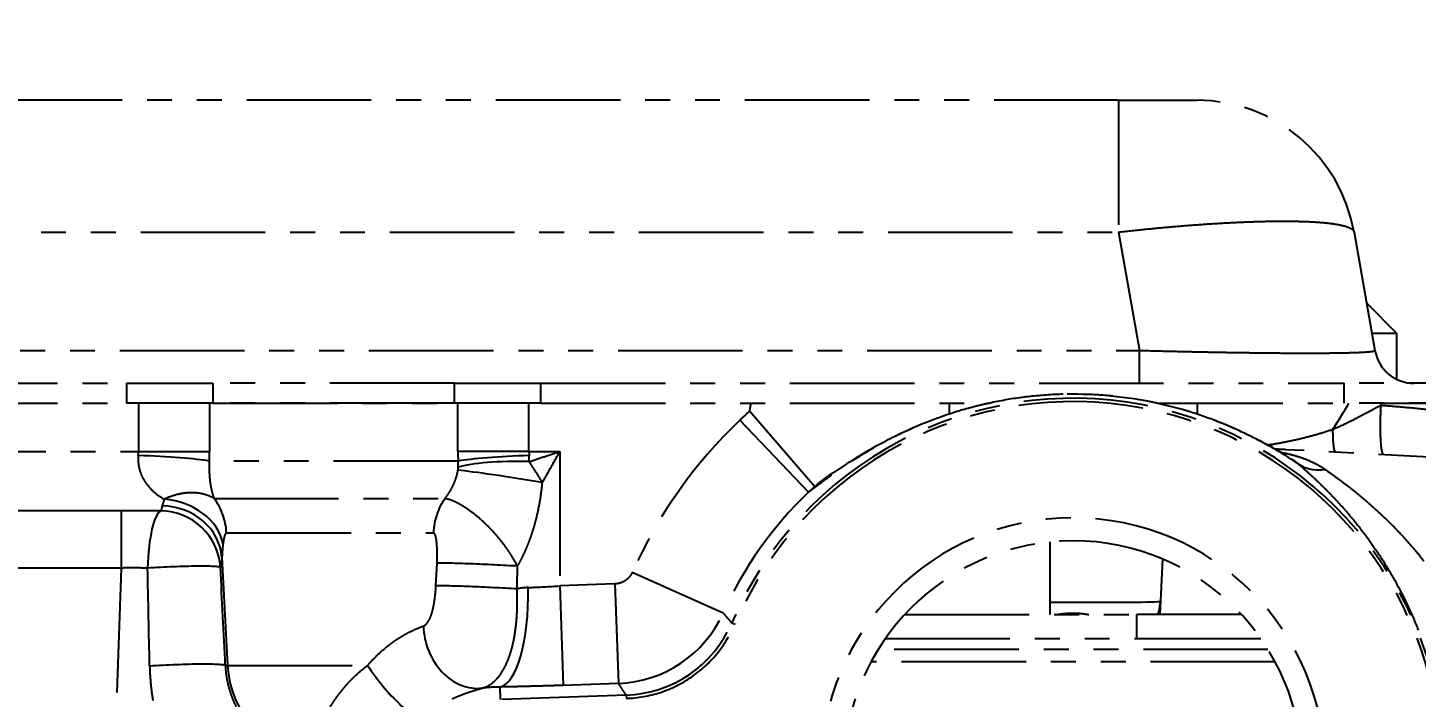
# Model space of a CAD drawing. Header units: inches. Extents: x 0 to 77285, y -118 to 40065.
# Drawn here: x 70164.6 to 70234.3, y 25529.1 to 25562.7 of the extents above; entities that cross this region are included whole.
import ezdxf

# ---------------------------------------------------------------- set-up
doc = ezdxf.new("R2010")
doc.units = ezdxf.units.IN
doc.header["$LTSCALE"] = 5
doc.header["$MEASUREMENT"] = 0
doc.linetypes.add('PHANTOM', pattern=[2.5, 1.25, -0.25, 0.25, -0.25, 0.25, -0.25])
doc.layers.add('66', color=6, linetype='PHANTOM')
doc.styles.add('SCI', font='')
doc.styles.get('SCI').set_extended_font_data('Gulim')
doc.dimstyles.new('SCH', dxfattribs={"dimtxt": 2.5, "dimasz": 2, "dimexe": 1.25, "dimexo": 0.625, "dimtad": 1, "dimdec": 8, "dimtxsty": 'SCI', "dimcen": 2.5, "dimclrd": 4, "dimclre": 4, "dimclrt": 7, "dimadec": 8, "dimazin": 2, "dimtfac": 1, "dimtdec": 8, "dimtmove": 0, "dimatfit": 3, "dimfxl": 1, "dimarcsym": 0})

# ---------------------------------------------------------------- blocks, each defined once
blk = doc.blocks.new('A$C4c8e5734')
for p, q in [((-32.617, 18.923), (-109.921, 18.923)), ((-32.617, 18.923), (-28.678, 18.923)), ((-32.617, 18.923), (-32.617, 12.312)), ((-181.683, 12.312), (-32.617, 12.312)), ((-32.617, 12.312), (-31.57, 6.376)), ((-20.799, 12.312), (-19.752, 6.376)), ((-20.15, 8.723), (-20.166, 8.723)), ((-20.15, 8.723), (-18.65, 7.223)), ((-18.65, 7.223), (-19.902, 7.223)), ((-18.65, 4.921), (-18.65, 7.223)), ((-182.73, 6.376), (-31.57, 6.376)), ((-31.57, 4.723), (-31.57, 6.376)), ((-129.608, 4.723), (-82.392, 4.723)), ((-82.392, 4.723), (-78.062, 4.723)), ((-82.392, 4.723), (-82.392, 3.723)), ((-65.938, 4.723), (-78.062, 4.723)), ((-78.062, 4.723), (-78.062, 3.723)), ((-65.938, 4.723), (-61.608, 4.723)), ((-65.938, 3.723), (-65.938, 4.723)), ((-61.608, 4.723), (-21.3, 4.723)), ((-61.608, 3.723), (-61.608, 4.723)), ((-9.3, 4.723), (-21.3, 4.723)), ((-21.3, 3.723), (-21.3, 4.723)), ((-129.608, 3.723), (-82.392, 3.723)), ((-129.608, 3.723), (-82.392, 3.723)), ((-78.062, 3.723), (-82.392, 3.723)), ((-81.798, 3.723), (-81.798, 1.308)), ((-78.235, 3.723), (-78.235, 1.308)), ((-65.938, 3.723), (-78.062, 3.723)), ((-78.062, 3.723), (-65.938, 3.723)), ((-61.608, 3.723), (-65.938, 3.723)), ((-65.765, 1.308), (-65.765, 3.723)), ((-62.202, 1.308), (-62.202, 3.723)), ((-61.608, 3.723), (-51.052, 3.723)), ((-61.608, 3.723), (-39.182, 3.723)), ((-41.126, 3.723), (-41.126, 3.189)), ((-30.618, 3.723), (-21.3, 3.723)), ((-28.674, 3.723), (-28.674, 3.189)), ((-9.3, 3.723), (-21.3, 3.723)), ((-19.449, 3.723), (-9.3, 3.723)), ((-51.623, 2.871), (-48.179, -0.743)), ((-51.125, 3.323), (-47.859, -0.457)), ((-24.738, 1.419), (-24.738, 1.419)), ((-24.736, 1.684), (-24.736, 1.684)), ((-0.843, 0.167), (-24.239, 1.394)), ((-130.202, 1.308), (-81.798, 1.308)), ((-81.798, 1.308), (-78.235, 1.308)), ((-65.759, 0.823), (-78.241, 0.823)), ((-62.202, 1.308), (-65.765, 1.308)), ((-62.202, 1.308), (-60.655, 1.308)), ((-60.655, 1.308), (-60.655, -5.438)), ((-46.868, 0.281), (-46.869, 0.281)), ((-78.005, -1.057), (-66.418, -1.057)), ((-82.669, -1.67), (-128.131, -1.67)), ((-82.669, -1.67), (-82.669, -4.543)), ((-77.381, -2.779), (-66.998, -2.779)), ((-36.05, -6.877), (-36.05, -3.234)), ((-77.608, -4.011), (-77.324, -9.438)), ((-30.535, -6.877), (-30.389, -4.098)), ((-82.669, -4.543), (-128.131, -4.543)), ((-82.669, -4.543), (-83.439, -26.586)), ((-66.869, -5.433), (-66.814, -4.291)), ((-57.016, -4.752), (-52.46, -6.796)), ((-57.892, -5.341), (-60.655, -5.438)), ((-60.655, -5.438), (-60.481, -10.428)), ((-57.892, -5.341), (-57.718, -10.331)), ((-43.35, -6.877), (-31.7, -6.877)), ((-26.45, -6.877), (-31.7, -6.877)), ((-31.7, -8.077), (-31.7, -6.877)), ((-52.027, -7.299), (-51.874, -7.365)), ((-44.318, -8.077), (-31.7, -8.077)), ((-31.7, -8.077), (-25.482, -8.077)), ((-25.121, -8.624), (-44.679, -8.624)), ((-77.324, -9.438), (-77.44, -9.438)), ((-77.324, -9.438), (-70.302, -9.438)), ((-24.76, -9.251), (-45.04, -9.251)), ((-81.219, -9.877), (-81.218, -9.877)), ((-57.718, -10.331), (-60.481, -10.428)), ((-63.628, -11.137), (-63.65, -10.511)), ((-57.321, -10.916), (-63.628, -11.137)), ((-57.321, -10.916), (-57.315, -11.084))]:
    blk.add_line(p, q)
for centre, radius, start, end in [((-28.678, 10.923), 8, 10, 90), ((-17.783, 6.723), 2, 190, 270), ((-34.9, -14.677), 18.649, 1.57832, 156.69488), ((-34.9, -14.677), 18.482, 1.57832, 156.69488), ((-34.9, -14.677), 24.241, 133.62155, 155.83139), ((-42.126, -7.095), 13.767, 130.82009, 133.61937), ((-34.9, -14.677), 19.247, 133.62154, 155.83139), ((-34.9, -14.677), 12.655, 360, 180), ((-34.9, -14.677), 11.5, 360, 180)]:
    blk.add_arc(centre, radius, start, end)
for centre, major_axis, ratio, start_param, end_param in [((-21.3, 5.106), (-2.289, -4.445), 0.172174, 1.00677, 1.344101), ((-19.475, 3.689), (-0.023, 0.449), 0.061578, 4.567404, 4.786073), ((-21.589, 3.752), (-0.139, -2.496), 0.101743, 5.291715, 6.212061), ((-24.607, 3.916), (-0.124, -2.497), 0.266932, 5.868152, 6.02546), ((-24.607, 3.916), (-0.124, -2.497), 0.266932, 6.271713, 6.273285), ((-83.281, 1.309), (0, -1.939), 0.764598, 1.4633, 1.570728), ((-81.807, 0.823), (3.998, -0.141), 0.069267, 0.471368, 1.573242), ((-82.674, 1.308), (0, -9.795), 0.453205, 1.521256, 1.570807), ((-61.326, 1.308), (0, 9.795), 0.453205, 1.570785, 1.620336), ((-62.193, 0.823), (-3.998, -0.141), 0.069267, 4.709944, 5.811817), ((-66.551, 0.999), (-0.203, 2.241), 0.345183, 4.464463, 4.602879), ((-62.191, 0.108), (-3.998, 0.112), 0.171494, 4.717175, 5.815367), ((-60.719, 1.309), (0, 1.939), 0.764598, 1.570864, 1.678293), ((-63.145, 0.988), (0.075, -1.416), 0.67479, 1.397246, 1.614262), ((-62.225, -0.25), (-3.95, 0.629), 0.027864, 4.539245, 5.827304), ((-22.118, 2.695), (-1.625, -1.9), 0.812804, 0.08996, 0.75243), ((-42.522, -7.18), (-3.056, -8.301), 0.960064, 4.183344, 4.232252), ((-80.498, -3.493), (2.943, -0.582), 0.794618, 0.308982, 1.726578), ((-80.219, -2.936), (0, -3), 0.947375, 1.623103, 2.247918), ((-64.359, -2.936), (0, -3), 0.880685, 4.035212, 4.660029), ((-80.676, -4.671), (0.057, 2.999), 0.222286, 0.085713, 1.533269), ((-81.016, 1.318), (-0.319, 3.009), 0.103458, 3.214081, 3.550716), ((-80.676, -4.671), (2.603, -1.492), 0.995372, 0.575046, 2.08929), ((-80.6, -4.168), (2.994, -0.194), 0.912463, 0.128086, 1.629709), ((-16.539, -4.677), (0, -3), 0.51965, 4.273782, 4.273888), ((-80.676, -4.671), (2.996, 0.149), 0.053989, 0.052365, 1.791613), ((-178.207, 76.694), (42.157, -1749.614), 0.054276, 1.520223, 1.523039), ((-142.09, 55.524), (61.403, -1170.005), 0.052288, 1.512501, 1.516716), ((-64.041, -4.448), (-2.997, 0.142), 0.022178, 4.275976, 5.896159), ((-64.095, -5.59), (-2.997, 0.142), 0.022538, 4.268498, 5.896528), ((-63.824, -5.521), (0.087, -4.999), 0.316887, 0.055208, 1.565283), ((-60.655, -4.913), (-5.002, -0.353), 0.104403, 1.240957, 1.563338), ((-42.509, -6.077), (12.01, -0.131), 0.01087, 5.280365, 6.236227), ((-33.006, -6.077), (0, -2.5), 0.998918, 1.245067, 1.516063), ((-32.997, -6.095), (2.497, -0.131), 0.996739, 6.016453, 6.283185), ((-34.78, -11.665), (4.276, 5.45), 0.030583, 6.239619, 6.320406), ((-57.928, -4.341), (-4.979, -3.348), 0.998681, 1.014587, 2.127005), ((-54.258, 46.563), (19.139, -62.749), 0.341419, 5.616665, 5.631769), ((-65.021, -7.607), (0.695, -2.918), 0.816349, 4.467565, 6.19243), ((-57.547, -4.904), (3.399, -4.973), 0.996159, 5.719441, 6.846825), ((-80.432, -9.595), (2.996, 0.148), 0.058193, 0.052377, 1.839098), ((-72.338, -9.177), (0, -5), 0.99863, 4.764749, 6.096183), ((-69.347, -9.595), (1.808, -2.394), 0.228672, 4.476742, 6.229399)]:
    blk.add_ellipse(centre, major_axis=major_axis, ratio=ratio, start_param=start_param, end_param=end_param)
for points in [[(-31.386, 12.444), (-30.98, 12.485), (-30.578, 12.523), (-30.181, 12.558)], [(-26.781, 12.795), (-26.428, 12.812), (-26.086, 12.825), (-25.756, 12.835)], [(-23.158, 12.837), (-22.915, 12.827), (-22.688, 12.814), (-22.48, 12.797)], [(-22.48, 12.797), (-22.272, 12.781), (-22.082, 12.761), (-21.91, 12.738)], [(-21.91, 12.738), (-21.738, 12.715), (-21.584, 12.689), (-21.45, 12.659)], [(-21.45, 12.659), (-21.316, 12.63), (-21.201, 12.597), (-21.107, 12.562)], [(-21.107, 12.562), (-21.014, 12.526), (-20.941, 12.487), (-20.889, 12.445)], [(-32.617, 12.312), (-32.204, 12.359), (-31.793, 12.403), (-31.386, 12.444)], [(-20.889, 12.445), (-20.837, 12.404), (-20.807, 12.36), (-20.799, 12.312)], [(-31.57, 6.376), (-31.146, 6.364), (-30.724, 6.353), (-30.309, 6.343)], [(-30.309, 6.343), (-30.245, 6.341), (-30.181, 6.34), (-30.117, 6.338)], [(-30.117, 6.338), (-29.767, 6.33), (-29.422, 6.322), (-29.079, 6.314)], [(-29.079, 6.314), (-28.954, 6.312), (-28.83, 6.309), (-28.706, 6.307)], [(-28.706, 6.307), (-28.428, 6.301), (-28.151, 6.295), (-27.878, 6.29)], [(-27.878, 6.29), (-27.696, 6.287), (-27.516, 6.283), (-27.337, 6.28)], [(-27.337, 6.28), (-27.129, 6.277), (-26.924, 6.273), (-26.721, 6.27)], [(-26.721, 6.27), (-26.489, 6.267), (-26.261, 6.264), (-26.037, 6.261)], [(-20.777, 6.269), (-20.686, 6.272), (-20.601, 6.276), (-20.522, 6.279)], [(-20.522, 6.279), (-20.454, 6.282), (-20.391, 6.286), (-20.331, 6.289)], [(-20.331, 6.289), (-20.242, 6.294), (-20.163, 6.3), (-20.094, 6.305)], [(-20.094, 6.305), (-20.063, 6.308), (-20.034, 6.311), (-20.007, 6.314)], [(-20.007, 6.314), (-19.934, 6.321), (-19.876, 6.329), (-19.834, 6.338)], [(-19.834, 6.338), (-19.827, 6.34), (-19.82, 6.341), (-19.813, 6.343)], [(-19.813, 6.343), (-19.771, 6.353), (-19.75, 6.364), (-19.752, 6.376)], [(-26.037, 6.261), (-25.898, 6.259), (-25.759, 6.257), (-25.623, 6.255)], [(-25.623, 6.255), (-25.35, 6.252), (-25.084, 6.249), (-24.826, 6.247)], [(-24.826, 6.247), (-24.748, 6.246), (-24.671, 6.246), (-24.595, 6.245)], [(-24.595, 6.245), (-24.29, 6.243), (-23.997, 6.241), (-23.715, 6.24)], [(-23.715, 6.24), (-23.692, 6.24), (-23.669, 6.24), (-23.645, 6.24)], [(-23.645, 6.24), (-23.343, 6.239), (-23.054, 6.239), (-22.781, 6.24)], [(-22.781, 6.24), (-22.76, 6.24), (-22.739, 6.24), (-22.718, 6.24)], [(-22.718, 6.24), (-22.468, 6.241), (-22.232, 6.242), (-22.009, 6.245)], [(-22.009, 6.245), (-21.954, 6.245), (-21.899, 6.246), (-21.845, 6.247)], [(-21.845, 6.247), (-21.666, 6.249), (-21.496, 6.251), (-21.338, 6.255)], [(-21.338, 6.255), (-21.259, 6.256), (-21.182, 6.258), (-21.108, 6.26)], [(-21.108, 6.26), (-20.991, 6.263), (-20.88, 6.266), (-20.777, 6.269)], [(-51.104, 3.456), (-51.097, 3.5), (-51.089, 3.544), (-51.08, 3.589)], [(-51.08, 3.589), (-51.071, 3.634), (-51.062, 3.678), (-51.052, 3.723)], [(-19.444, 3.625), (-19.709, 3.486), (-19.964, 3.349), (-20.215, 3.215)], [(-19.444, 3.625), (-19.444, 3.622), (-19.444, 3.617), (-19.444, 3.611), (-19.444, 3.608)], [(-51.125, 3.323), (-51.119, 3.367), (-51.112, 3.411), (-51.104, 3.456)], [(-20.337, 3.15), (-20.608, 3.008), (-20.875, 2.869), (-21.119, 2.749)], [(-20.215, 3.215), (-20.256, 3.194), (-20.296, 3.172), (-20.337, 3.15)], [(-21.173, 2.722), (-21.432, 2.595), (-21.664, 2.489), (-21.877, 2.397)], [(-21.119, 2.749), (-21.137, 2.74), (-21.155, 2.731), (-21.173, 2.722)], [(-24.99, 1.644), (-25.03, 1.638), (-25.068, 1.632), (-25.105, 1.626)], [(-24.738, 1.419), (-24.739, 1.419), (-24.739, 1.419), (-24.739, 1.419)], [(-24.239, 1.394), (-24.401, 1.402), (-24.568, 1.411), (-24.738, 1.419)], [(-19.443, 1.659), (-19.452, 1.752), (-19.459, 1.856), (-19.464, 1.968)], [(-19.413, 1.414), (-19.424, 1.484), (-19.435, 1.567), (-19.443, 1.659)], [(-81.807, 1.101), (-81.815, 0.992), (-81.816, 0.883), (-81.808, 0.774)], [(-81.808, 0.774), (-81.8, 0.664), (-81.783, 0.556), (-81.756, 0.446)], [(-78.241, 0.823), (-78.245, 0.734), (-78.248, 0.644), (-78.249, 0.554)], [(-62.191, 0.794), (-61.949, 0.875), (-61.451, 1.041), (-60.925, 1.218), (-60.655, 1.308)], [(-61.527, -0.25), (-61.391, -0.007), (-61.11, 0.496), (-60.81, 1.032), (-60.655, 1.308)], [(-24.472, 1.263), (-24.321, 1.234), (-24.178, 1.204), (-24.044, 1.171)], [(-24.044, 1.171), (-23.832, 1.12), (-23.639, 1.064), (-23.461, 1.004)], [(-23.93, 0.932), (-23.892, 0.908), (-23.856, 0.883), (-23.821, 0.859)], [(-23.821, 0.859), (-23.738, 0.801), (-23.664, 0.742), (-23.598, 0.684)], [(-19.324, 1.136), (-19.325, 1.137), (-19.326, 1.138), (-19.327, 1.14)], [(-81.756, 0.446), (-81.73, 0.337), (-81.694, 0.228), (-81.647, 0.118)], [(-81.647, 0.118), (-81.6, 0.008), (-81.542, -0.103), (-81.47, -0.214)], [(-78.249, 0.554), (-78.249, 0.532), (-78.249, 0.51), (-78.249, 0.488)], [(-78.249, 0.488), (-78.249, 0.42), (-78.248, 0.352), (-78.245, 0.285)], [(-78.245, 0.285), (-78.244, 0.241), (-78.242, 0.196), (-78.239, 0.152)], [(-78.239, 0.152), (-78.237, 0.106), (-78.233, 0.061), (-78.23, 0.015)], [(-78.23, 0.015), (-78.224, -0.052), (-78.217, -0.119), (-78.209, -0.186)], [(-65.934, -0.234), (-65.899, -0.147), (-65.866, -0.054), (-65.837, 0.046)], [(-65.837, 0.046), (-65.808, 0.145), (-65.783, 0.251), (-65.764, 0.363)], [(-65.752, 0.468), (-65.751, 0.484), (-65.751, 0.501), (-65.751, 0.517)], [(-61.527, -0.25), (-61.597, -0.132), (-61.669, -0.013), (-61.741, 0.104)], [(-46.924, 0.245), (-47.099, 0.131), (-47.263, 0.014), (-47.419, -0.103)], [(-46.869, 0.281), (-46.887, 0.269), (-46.906, 0.257), (-46.924, 0.245)], [(-23.598, 0.684), (-23.465, 0.568), (-23.326, 0.445), (-23.184, 0.317)], [(-23.184, 0.317), (-23.042, 0.189), (-22.897, 0.056), (-22.747, -0.086)], [(-22.572, 0.61), (-22.452, 0.541), (-22.345, 0.472), (-22.249, 0.405)], [(-22.249, 0.405), (-22.098, 0.299), (-21.939, 0.186), (-21.777, 0.068)], [(-21.777, 0.068), (-21.616, -0.05), (-21.451, -0.172), (-21.28, -0.302)], [(-81.47, -0.214), (-81.397, -0.325), (-81.311, -0.436), (-81.21, -0.544)], [(-81.21, -0.544), (-81.108, -0.652), (-80.992, -0.755), (-80.872, -0.847)], [(-78.209, -0.186), (-78.206, -0.209), (-78.203, -0.233), (-78.2, -0.257)], [(-78.2, -0.257), (-78.187, -0.348), (-78.172, -0.44), (-78.154, -0.531)], [(-78.154, -0.531), (-78.135, -0.623), (-78.113, -0.714), (-78.089, -0.803)], [(-66.045, -0.479), (-66.006, -0.403), (-65.969, -0.321), (-65.934, -0.234)], [(-61.622, -1.025), (-61.584, -0.783), (-61.552, -0.525), (-61.527, -0.25)], [(-47.419, -0.103), (-47.575, -0.221), (-47.721, -0.339), (-47.859, -0.457)], [(-22.747, -0.086), (-22.597, -0.228), (-22.442, -0.378), (-22.284, -0.535)], [(-22.284, -0.535), (-22.126, -0.693), (-21.965, -0.858), (-21.806, -1.027)], [(-21.28, -0.302), (-21.11, -0.432), (-20.933, -0.57), (-20.753, -0.715)], [(-80.872, -0.847), (-80.752, -0.939), (-80.628, -1.019), (-80.498, -1.092)], [(-80.58, -1.333), (-80.589, -1.368), (-80.596, -1.4), (-80.6, -1.43)], [(-80.546, -1.221), (-80.56, -1.261), (-80.571, -1.298), (-80.58, -1.333)], [(-80.498, -1.092), (-80.516, -1.138), (-80.532, -1.18), (-80.546, -1.221)], [(-79.991, -0.897), (-80.16, -0.947), (-80.329, -1.012), (-80.498, -1.092)], [(-78.987, -0.769), (-79.003, -0.769), (-79.019, -0.768), (-79.035, -0.767)], [(-78.631, -0.814), (-78.742, -0.791), (-78.861, -0.776), (-78.987, -0.769)], [(-78.287, -0.916), (-78.391, -0.874), (-78.506, -0.84), (-78.631, -0.814)], [(-78.005, -1.057), (-78.089, -1.005), (-78.182, -0.957), (-78.287, -0.916)], [(-78.089, -0.803), (-78.083, -0.823), (-78.077, -0.843), (-78.071, -0.863)], [(-78.071, -0.863), (-78.05, -0.93), (-78.028, -0.994), (-78.005, -1.057)], [(-66.418, -1.057), (-66.373, -1), (-66.329, -0.942), (-66.287, -0.881)], [(-66.206, -1.108), (-66.285, -1.083), (-66.355, -1.066), (-66.418, -1.057)], [(-65.327, -1.56), (-65.443, -1.482), (-65.55, -1.416), (-65.653, -1.358)], [(-61.747, -1.704), (-61.706, -1.511), (-61.666, -1.305), (-61.631, -1.085)], [(-61.631, -1.085), (-61.628, -1.065), (-61.625, -1.045), (-61.622, -1.025)], [(-80.676, -1.681), (-80.834, -1.68), (-81.152, -1.677), (-81.616, -1.673), (-82.109, -1.67), (-82.477, -1.67), (-82.669, -1.67)], [(-64.959, -1.827), (-65.087, -1.727), (-65.211, -1.638), (-65.327, -1.56)], [(-64.57, -2.152), (-64.701, -2.035), (-64.832, -1.926), (-64.959, -1.827)], [(-61.892, -2.293), (-61.85, -2.141), (-61.809, -1.98), (-61.771, -1.809)], [(-61.771, -1.809), (-61.763, -1.774), (-61.755, -1.739), (-61.747, -1.704)], [(-19.668, -1.643), (-19.49, -1.805), (-19.316, -1.97), (-19.137, -2.144)], [(-77.381, -2.779), (-77.391, -2.779), (-77.4, -2.783), (-77.41, -2.792)], [(-66.963, -2.792), (-66.974, -2.783), (-66.986, -2.779), (-66.998, -2.779)], [(-64.559, -2.163), (-64.562, -2.159), (-64.566, -2.156), (-64.57, -2.152)], [(-64.175, -2.531), (-64.302, -2.4), (-64.431, -2.277), (-64.559, -2.163)], [(-63.789, -2.954), (-63.915, -2.806), (-64.044, -2.665), (-64.175, -2.531)], [(-62.045, -2.802), (-62.006, -2.683), (-61.968, -2.559), (-61.93, -2.428)], [(-61.93, -2.428), (-61.917, -2.383), (-61.904, -2.338), (-61.892, -2.293)], [(-20.865, -2.091), (-20.709, -2.28), (-20.549, -2.481), (-20.379, -2.703)], [(-20.379, -2.703), (-20.209, -2.924), (-20.029, -3.168), (-19.841, -3.438)], [(-19.137, -2.144), (-18.959, -2.317), (-18.777, -2.501), (-18.584, -2.705)], [(-18.584, -2.705), (-18.39, -2.908), (-18.186, -3.132), (-17.971, -3.379)], [(-77.554, -3.336), (-77.564, -3.427), (-77.582, -3.598), (-77.6, -3.823), (-77.606, -3.952), (-77.608, -4.011)], [(-77.531, -3.167), (-77.539, -3.219), (-77.547, -3.275), (-77.554, -3.336)], [(-66.929, -2.833), (-66.94, -2.814), (-66.951, -2.801), (-66.963, -2.792)], [(-66.898, -2.902), (-66.908, -2.875), (-66.918, -2.851), (-66.929, -2.833)], [(-66.829, -3.291), (-66.834, -3.234), (-66.841, -3.181), (-66.848, -3.132)], [(-66.816, -3.47), (-66.819, -3.407), (-66.824, -3.347), (-66.829, -3.291)], [(-66.807, -3.663), (-66.809, -3.597), (-66.812, -3.532), (-66.816, -3.47)], [(-63.421, -3.416), (-63.539, -3.257), (-63.662, -3.102), (-63.789, -2.954)], [(-63.199, -3.731), (-63.271, -3.624), (-63.345, -3.519), (-63.421, -3.416)], [(-62.382, -3.68), (-62.347, -3.6), (-62.312, -3.519), (-62.279, -3.436)], [(-62.279, -3.436), (-62.255, -3.377), (-62.231, -3.317), (-62.208, -3.257)], [(-62.208, -3.257), (-62.171, -3.16), (-62.134, -3.061), (-62.099, -2.959)], [(-62.099, -2.959), (-62.081, -2.908), (-62.063, -2.855), (-62.045, -2.802)], [(-19.841, -3.438), (-19.653, -3.708), (-19.456, -4.004), (-19.255, -4.326)], [(-17.971, -3.379), (-17.757, -3.626), (-17.532, -3.898), (-17.303, -4.193)], [(-77.608, -4.011), (-77.613, -4.085), (-77.623, -4.211), (-77.639, -4.344), (-77.658, -4.448), (-77.674, -4.497), (-77.684, -4.514)], [(-66.814, -4.291), (-66.811, -4.218), (-66.808, -4.145), (-66.807, -4.075)], [(-63.082, -3.911), (-63.121, -3.85), (-63.16, -3.79), (-63.199, -3.731)], [(-62.771, -4.448), (-62.868, -4.263), (-62.973, -4.083), (-63.082, -3.911)], [(-62.687, -4.299), (-62.648, -4.227), (-62.609, -4.154), (-62.571, -4.078)], [(-62.571, -4.078), (-62.539, -4.014), (-62.507, -3.949), (-62.475, -3.882)], [(-62.475, -3.882), (-62.444, -3.816), (-62.413, -3.748), (-62.382, -3.68)], [(-82.302, -4.539), (-82.418, -4.539), (-82.541, -4.541), (-82.669, -4.543)], [(-81.34, -4.545), (-81.445, -4.544), (-81.551, -4.542), (-81.656, -4.541)], [(-62.771, -4.448), (-62.743, -4.399), (-62.715, -4.349), (-62.687, -4.299)], [(-57.016, -4.752), (-57.035, -4.795), (-57.079, -4.877), (-57.16, -4.988), (-57.257, -5.088), (-57.366, -5.173), (-57.485, -5.243), (-57.614, -5.295), (-57.751, -5.33), (-57.845, -5.34), (-57.892, -5.341)], [(-66.89, -5.747), (-66.881, -5.645), (-66.874, -5.54), (-66.869, -5.433)], [(-62.805, -5.59), (-62.801, -5.463), (-62.797, -5.336), (-62.794, -5.209)], [(-62.52, -5.543), (-62.614, -5.554), (-62.709, -5.57), (-62.805, -5.59)], [(-62.24, -5.521), (-62.332, -5.525), (-62.426, -5.532), (-62.52, -5.543)], [(-67.139, -6.992), (-67.114, -6.931), (-67.092, -6.865), (-67.07, -6.793)], [(-67.07, -6.793), (-67.049, -6.722), (-67.029, -6.646), (-67.011, -6.567)], [(-67.011, -6.567), (-66.993, -6.488), (-66.977, -6.405), (-66.962, -6.319)], [(-18.083, -6.485), (-17.904, -6.869), (-17.736, -7.26), (-17.581, -7.654)], [(-67.501, -7.45), (-67.465, -7.437), (-67.431, -7.417), (-67.398, -7.391)], [(-67.398, -7.391), (-67.366, -7.365), (-67.334, -7.333), (-67.304, -7.294)], [(-67.304, -7.294), (-67.273, -7.256), (-67.244, -7.211), (-67.217, -7.16)], [(-67.217, -7.16), (-67.189, -7.11), (-67.163, -7.054), (-67.139, -6.992)], [(-69.171, -8.362), (-69.077, -8.291), (-68.984, -8.224), (-68.892, -8.162)], [(-68.892, -8.162), (-68.801, -8.099), (-68.71, -8.041), (-68.619, -7.986)], [(-68.619, -7.986), (-68.528, -7.931), (-68.437, -7.878), (-68.345, -7.829)], [(-68.345, -7.829), (-68.253, -7.779), (-68.161, -7.732), (-68.068, -7.688)], [(-63.017, -8.396), (-62.97, -8.2), (-62.931, -7.997), (-62.899, -7.783)], [(-81.234, -9.467), (-81.23, -9.673), (-81.22, -9.874), (-81.206, -10.068)], [(-77.44, -9.438), (-77.434, -9.567), (-77.423, -9.693), (-77.408, -9.815)], [(-70.933, -9.964), (-70.842, -9.879), (-70.748, -9.795), (-70.643, -9.707)], [(-70.643, -9.707), (-70.539, -9.62), (-70.424, -9.529), (-70.302, -9.438)], [(-81.206, -10.068), (-81.192, -10.263), (-81.174, -10.451), (-81.152, -10.636)], [(-63.898, -10.19), (-63.801, -10.096), (-63.708, -9.986), (-63.621, -9.862)], [(-57.321, -10.916), (-57.364, -10.853), (-57.451, -10.725), (-57.584, -10.531), (-57.673, -10.398), (-57.718, -10.331)], [(-81.152, -10.636), (-81.13, -10.822), (-81.103, -11.004), (-81.073, -11.184)], [(-77.272, -10.513), (-77.242, -10.626), (-77.209, -10.737), (-77.171, -10.847)], [(-66.049, -11.098), (-65.95, -11.053), (-65.852, -11.01), (-65.753, -10.97)], [(-65.753, -10.97), (-65.655, -10.929), (-65.557, -10.891), (-65.458, -10.854)], [(-65.458, -10.854), (-65.359, -10.817), (-65.26, -10.782), (-65.159, -10.749)], [(-65.159, -10.749), (-65.058, -10.715), (-64.957, -10.683), (-64.854, -10.653)], [(-64.854, -10.653), (-64.751, -10.622), (-64.647, -10.592), (-64.545, -10.565)]]:
    blk.add_open_spline(points, degree=3)
for points, knots in [([(-30.181, 12.558), (-29.784, 12.594), (-29.391, 12.626), (-29.005, 12.656), (-28.619, 12.685), (-28.239, 12.711), (-27.867, 12.735), (-27.496, 12.758), (-27.133, 12.778), (-26.781, 12.795)], [0.1333333, 0.1333333, 0.1333333, 0.1333333, 0.2, 0.2, 0.2, 0.2666667, 0.2666667, 0.2666667, 0.3333333, 0.3333333, 0.3333333, 0.3333333]), ([(-25.756, 12.835), (-25.426, 12.846), (-25.109, 12.853), (-24.805, 12.856), (-24.501, 12.86), (-24.21, 12.86), (-23.935, 12.857), (-23.66, 12.853), (-23.401, 12.847), (-23.158, 12.837)], [0.4, 0.4, 0.4, 0.4, 0.4666667, 0.4666667, 0.4666667, 0.5333333, 0.5333333, 0.5333333, 0.6, 0.6, 0.6, 0.6]), ([(-23.598, 0.684), (-23.88, 0.871), (-24.493, 1.262), (-25.591, 1.882), (-26.845, 2.49), (-28.237, 3.046), (-29.743, 3.518), (-31.334, 3.88), (-32.983, 4.112), (-34.662, 4.204), (-36.343, 4.152), (-37.998, 3.96), (-39.599, 3.636), (-41.116, 3.199), (-42.524, 2.674), (-43.797, 2.092), (-44.914, 1.493), (-45.866, 0.912), (-46.658, 0.38), (-47.302, -0.085), (-47.808, -0.465), (-48.067, -0.661), (-48.179, -0.743)], [0, 0, 0, 0, 0.05, 0.1, 0.15, 0.2, 0.25, 0.3, 0.35, 0.4, 0.45, 0.5, 0.55, 0.6, 0.65, 0.7, 0.75, 0.8, 0.85, 0.9, 0.95, 1, 1, 1, 1]), ([(-46.868, 0.281), (-46.854, 0.291), (-46.799, 0.326), (-46.628, 0.44), (-46.503, 0.523), (-46.137, 0.763), (-45.868, 0.936), (-45.134, 1.383), (-44.63, 1.672), (-43.329, 2.337), (-42.481, 2.713), (-40.451, 3.436), (-39.217, 3.757), (-36.526, 4.179), (-35.027, 4.246), (-32.035, 4.044), (-30.505, 3.753), (-27.727, 2.905), (-26.429, 2.337), (-24.822, 1.476), (-24.335, 1.186), (-23.93, 0.932)], [0, 0, 0, 0, 0.086797, 0.086797, 0.187351, 0.187351, 0.339023, 0.339023, 0.558916, 0.558916, 0.863437, 0.863437, 1.249593, 1.249593, 1.689702, 1.689702, 2.151084, 2.151084, 2.602093, 2.602093, 2.825306, 2.825306, 2.825306, 2.825306]), ([(-19.475, 2.732), (-19.474, 2.871), (-19.47, 3.015), (-19.465, 3.162), (-19.46, 3.309), (-19.453, 3.459), (-19.444, 3.608)], [0.7777778, 0.7777778, 0.7777778, 0.7777778, 0.8888889, 0.8888889, 0.8888889, 1, 1, 1, 1]), ([(-16.867, 3.371), (-17.276, 3.421), (-17.7, 3.464), (-18.131, 3.502), (-18.562, 3.541), (-19, 3.575), (-19.444, 3.608)], [0.75, 0.75, 0.75, 0.75, 0.875, 0.875, 0.875, 1, 1, 1, 1]), ([(-21.877, 2.397), (-22.138, 2.311), (-22.398, 2.231), (-22.651, 2.158), (-22.905, 2.085), (-23.153, 2.019), (-23.404, 1.957)], [0, 0, 0, 0, 0.25, 0.25, 0.25, 0.5, 0.5, 0.5, 0.5]), ([(-19.464, 1.968), (-19.47, 2.08), (-19.473, 2.201), (-19.475, 2.329), (-19.477, 2.457), (-19.477, 2.592), (-19.475, 2.732)], [0.5555556, 0.5555556, 0.5555556, 0.5555556, 0.6666667, 0.6666667, 0.6666667, 0.7777778, 0.7777778, 0.7777778, 0.7777778]), ([(-23.404, 1.957), (-23.656, 1.896), (-23.91, 1.84), (-24.174, 1.787), (-24.439, 1.734), (-24.713, 1.685), (-24.99, 1.644)], [0.5, 0.5, 0.5, 0.5, 0.75, 0.75, 0.75, 1, 1, 1, 1]), ([(-19.327, 1.14), (-19.343, 1.159), (-19.359, 1.193), (-19.374, 1.239), (-19.388, 1.284), (-19.401, 1.343), (-19.413, 1.414)], [0.1111111, 0.1111111, 0.1111111, 0.1111111, 0.2222222, 0.2222222, 0.2222222, 0.3333333, 0.3333333, 0.3333333, 0.3333333]), ([(-61.741, 0.104), (-61.814, 0.221), (-61.888, 0.337), (-61.963, 0.452), (-62.038, 0.568), (-62.114, 0.681), (-62.191, 0.794)], [0.3333333, 0.3333333, 0.3333333, 0.3333333, 0.6666667, 0.6666667, 0.6666667, 0.9999986, 0.9999986, 0.9999986, 0.9999986]), ([(-23.461, 1.004), (-23.283, 0.944), (-23.121, 0.88), (-22.974, 0.813), (-22.826, 0.747), (-22.692, 0.679), (-22.572, 0.61)], [0.4, 0.4, 0.4, 0.4, 0.6, 0.6, 0.6, 0.8, 0.8, 0.8, 0.8]), ([(-65.764, 0.363), (-65.761, 0.381), (-65.759, 0.399), (-65.757, 0.416), (-65.755, 0.434), (-65.753, 0.451), (-65.752, 0.468)], [0, 0, 0, 0, 0.3333333, 0.3333333, 0.3333333, 0.6666667, 0.6666667, 0.6666667, 0.6666667]), ([(-66.287, -0.881), (-66.244, -0.82), (-66.203, -0.758), (-66.163, -0.691), (-66.123, -0.625), (-66.083, -0.555), (-66.045, -0.479)], [0.1666667, 0.1666667, 0.1666667, 0.1666667, 0.3333333, 0.3333333, 0.3333333, 0.5, 0.5, 0.5, 0.5]), ([(-79.035, -0.767), (-79.179, -0.762), (-79.333, -0.769), (-79.494, -0.79), (-79.655, -0.811), (-79.823, -0.847), (-79.991, -0.897)], [0.5, 0.5, 0.5, 0.5, 0.6666667, 0.6666667, 0.6666667, 0.8333333, 0.8333333, 0.8333333, 0.8333333]), ([(-65.653, -1.358), (-65.755, -1.3), (-65.852, -1.251), (-65.945, -1.209), (-66.038, -1.167), (-66.126, -1.133), (-66.206, -1.108)], [0.7272727, 0.7272727, 0.7272727, 0.7272727, 0.8181818, 0.8181818, 0.8181818, 0.9090909, 0.9090909, 0.9090909, 0.9090909]), ([(-21.806, -1.027), (-21.646, -1.196), (-21.487, -1.37), (-21.331, -1.546), (-21.175, -1.722), (-21.022, -1.901), (-20.865, -2.091)], [0.2857143, 0.2857143, 0.2857143, 0.2857143, 0.3571429, 0.3571429, 0.3571429, 0.4285714, 0.4285714, 0.4285714, 0.4285714]), ([(-20.753, -0.715), (-20.573, -0.86), (-20.39, -1.011), (-20.208, -1.166), (-20.026, -1.322), (-19.845, -1.481), (-19.668, -1.643)], [0.2142857, 0.2142857, 0.2142857, 0.2142857, 0.2857143, 0.2857143, 0.2857143, 0.3571429, 0.3571429, 0.3571429, 0.3571429]), ([(-77.41, -2.792), (-77.421, -2.801), (-77.431, -2.816), (-77.442, -2.835), (-77.452, -2.855), (-77.463, -2.88), (-77.473, -2.911), (-77.483, -2.943), (-77.494, -2.98), (-77.503, -3.023), (-77.513, -3.066), (-77.523, -3.114), (-77.531, -3.167)], [0.1666667, 0.1666667, 0.1666667, 0.1666667, 0.3333333, 0.3333333, 0.3333333, 0.5, 0.5, 0.5, 0.6666667, 0.6666667, 0.6666667, 0.8333333, 0.8333333, 0.8333333, 0.8333333]), ([(-66.848, -3.132), (-66.855, -3.083), (-66.863, -3.039), (-66.872, -3.001), (-66.88, -2.962), (-66.889, -2.93), (-66.898, -2.902)], [0.5454545, 0.5454545, 0.5454545, 0.5454545, 0.6363636, 0.6363636, 0.6363636, 0.7272727, 0.7272727, 0.7272727, 0.7272727]), ([(-66.807, -4.075), (-66.805, -4.004), (-66.804, -3.935), (-66.804, -3.866), (-66.805, -3.798), (-66.806, -3.73), (-66.807, -3.663)], [0.0909091, 0.0909091, 0.0909091, 0.0909091, 0.1818182, 0.1818182, 0.1818182, 0.2727273, 0.2727273, 0.2727273, 0.2727273]), ([(-81.656, -4.541), (-81.76, -4.54), (-81.863, -4.539), (-81.97, -4.539), (-82.076, -4.538), (-82.186, -4.538), (-82.302, -4.539)], [0.25, 0.25, 0.25, 0.25, 0.5, 0.5, 0.5, 0.75, 0.75, 0.75, 0.75]), ([(-62.794, -5.209), (-62.79, -5.082), (-62.786, -4.955), (-62.782, -4.828), (-62.779, -4.702), (-62.775, -4.575), (-62.771, -4.448)], [0.3333333, 0.3333333, 0.3333333, 0.3333333, 0.6666667, 0.6666667, 0.6666667, 1, 1, 1, 1]), ([(-19.255, -4.326), (-19.054, -4.649), (-18.849, -4.998), (-18.651, -5.361), (-18.454, -5.724), (-18.263, -6.101), (-18.083, -6.485)], [0.6428571, 0.6428571, 0.6428571, 0.6428571, 0.7142857, 0.7142857, 0.7142857, 0.7857143, 0.7857143, 0.7857143, 0.7857143]), ([(-66.962, -6.319), (-66.947, -6.233), (-66.934, -6.142), (-66.922, -6.046), (-66.909, -5.95), (-66.899, -5.85), (-66.89, -5.747)], [0.7, 0.7, 0.7, 0.7, 0.8, 0.8, 0.8, 0.9, 0.9, 0.9, 0.9]), ([(-62.899, -7.783), (-62.866, -7.569), (-62.841, -7.345), (-62.822, -7.108), (-62.803, -6.871), (-62.792, -6.622), (-62.789, -6.368), (-62.786, -6.113), (-62.791, -5.853), (-62.805, -5.59)], [0.7, 0.7, 0.7, 0.7, 0.8, 0.8, 0.8, 0.9, 0.9, 0.9, 1, 1, 1, 1]), ([(-35.755, -6.877), (-35.559, -6.847), (-35.367, -6.824), (-35.052, -6.805), (-34.926, -6.802), (-34.665, -6.807), (-34.532, -6.816), (-34.301, -6.843), (-34.202, -6.858), (-34.106, -6.877)], [0.4607842, 0.4607842, 0.4607842, 0.4607842, 0.532042, 0.532042, 0.5812545, 0.5812545, 0.6364611, 0.6364611, 0.6801453, 0.6801453, 0.6801453, 0.6801453]), ([(-68.068, -7.688), (-67.975, -7.644), (-67.881, -7.602), (-67.786, -7.562), (-67.691, -7.522), (-67.595, -7.484), (-67.501, -7.45)], [0.8, 0.8, 0.8, 0.8, 0.9, 0.9, 0.9, 1, 1, 1, 1]), ([(-57.315, -11.084), (-56.736, -11.063), (-56.162, -10.962), (-55.059, -10.6), (-54.535, -10.342), (-53.575, -9.686), (-53.144, -9.292), (-52.406, -8.395), (-52.103, -7.897), (-51.874, -7.365)], [0.0000009, 0.0000009, 0.0000009, 0.0000009, 0.1738518, 0.1738518, 0.347737, 0.347737, 0.521601, 0.521601, 0.6954094, 0.6954094, 0.6954094, 0.6954094]), ([(-70.302, -9.438), (-70.213, -9.334), (-70.122, -9.233), (-70.029, -9.135), (-69.936, -9.038), (-69.842, -8.943), (-69.746, -8.852)], [0, 0, 0, 0, 0.1, 0.1, 0.1, 0.2, 0.2, 0.2, 0.2]), ([(-69.746, -8.852), (-69.65, -8.761), (-69.553, -8.674), (-69.456, -8.592), (-69.36, -8.51), (-69.265, -8.434), (-69.171, -8.362)], [0.2, 0.2, 0.2, 0.2, 0.3, 0.3, 0.3, 0.4, 0.4, 0.4, 0.4]), ([(-63.621, -9.862), (-63.534, -9.737), (-63.454, -9.599), (-63.38, -9.448), (-63.306, -9.296), (-63.238, -9.132), (-63.178, -8.956), (-63.117, -8.78), (-63.063, -8.592), (-63.017, -8.396)], [0.3, 0.3, 0.3, 0.3, 0.4, 0.4, 0.4, 0.5, 0.5, 0.5, 0.6, 0.6, 0.6, 0.6]), ([(-77.408, -9.815), (-77.393, -9.937), (-77.374, -10.054), (-77.352, -10.17), (-77.329, -10.287), (-77.303, -10.401), (-77.272, -10.513)], [0.0833333, 0.0833333, 0.0833333, 0.0833333, 0.1666667, 0.1666667, 0.1666667, 0.25, 0.25, 0.25, 0.25]), ([(-71.646, -10.746), (-71.576, -10.656), (-71.505, -10.569), (-71.43, -10.482), (-71.355, -10.395), (-71.275, -10.307), (-71.192, -10.221), (-71.109, -10.134), (-71.023, -10.049), (-70.933, -9.964)], [0.8214286, 0.8214286, 0.8214286, 0.8214286, 0.8571429, 0.8571429, 0.8571429, 0.8928571, 0.8928571, 0.8928571, 0.9285714, 0.9285714, 0.9285714, 0.9285714]), ([(-64.545, -10.565), (-64.428, -10.535), (-64.314, -10.488), (-64.207, -10.425), (-64.099, -10.363), (-63.996, -10.284), (-63.898, -10.19)], [0.0000001, 0.0000001, 0.0000001, 0.0000001, 0.1, 0.1, 0.1, 0.2, 0.2, 0.2, 0.2]), ([(-60.481, -10.428), (-60.715, -10.436), (-60.955, -10.444), (-61.197, -10.451), (-61.439, -10.459), (-61.684, -10.466), (-61.94, -10.473), (-62.196, -10.48), (-62.462, -10.487), (-62.747, -10.493), (-63.031, -10.5), (-63.334, -10.506), (-63.65, -10.511)], [0, 0, 0, 0, 0.25, 0.25, 0.25, 0.5, 0.5, 0.5, 0.75, 0.75, 0.75, 1, 1, 1, 1]), ([(-77.171, -10.847), (-77.134, -10.957), (-77.092, -11.066), (-77.047, -11.173), (-77.002, -11.28), (-76.954, -11.385), (-76.903, -11.487)], [0.3333333, 0.3333333, 0.3333333, 0.3333333, 0.4166667, 0.4166667, 0.4166667, 0.5, 0.5, 0.5, 0.5]), ([(-72.466, -12.08), (-72.407, -11.954), (-72.342, -11.826), (-72.275, -11.702), (-72.207, -11.579), (-72.138, -11.461), (-72.068, -11.349), (-71.998, -11.236), (-71.927, -11.13), (-71.857, -11.029), (-71.786, -10.929), (-71.717, -10.836), (-71.646, -10.746)], [0.6785714, 0.6785714, 0.6785714, 0.6785714, 0.7142857, 0.7142857, 0.7142857, 0.75, 0.75, 0.75, 0.7857143, 0.7857143, 0.7857143, 0.8214286, 0.8214286, 0.8214286, 0.8214286]), ([(-63.65, -10.511), (-63.796, -10.512), (-64.093, -10.522), (-64.394, -10.548), (-64.545, -10.565)], [0.0000013, 0.0000013, 0.0000013, 0.0000013, 0.5, 1, 1, 1, 1])]:
    blk.add_open_spline(points, degree=3, knots=knots)
blk = doc.blocks.new('A$Cf772756f')
at = {"layer": '66'}
blk.add_blockref('A$C4c8e5734', (124, 152.877), dxfattribs=at)
blk = doc.blocks.new('*D740')
at = {"color": 4, "lineweight": -2, "transparency": 16777216}
for p, q in [((69985.495, 25381.355), (69985.495, 25591.46)), ((70270.495, 25381.355), (70270.495, 25591.46)), ((69995.495, 25585.21), (70260.495, 25585.21))]:
    blk.add_line(p, q, dxfattribs=at)
at = {"color": 4, "transparency": 16777216}
for points in [[(69995.495, 25586.877), (69995.495, 25583.543), (69985.495, 25585.21)], [(70260.495, 25586.877), (70260.495, 25583.543), (70270.495, 25585.21)]]:
    blk.add_solid(points, dxfattribs=at)
at = {"layer": 'Defpoints', "color": 0, "transparency": 16777216}
for p in [(70270.495, 25585.21), (69985.495, 25378.23, 0), (70270.495, 25378.23, 0)]:
    blk.add_point(p, dxfattribs=at)
at = {"color": 7, "transparency": 16777216, "insert": (70127.995, 25594.743), "char_height": 12.5, "attachment_point": 5, "style": 'SCI'}
blk.add_mtext('285', dxfattribs=at)
blk = doc.blocks.new('*D741')
at = {"color": 4, "lineweight": -2, "transparency": 16777216}
for p, q in [((69945.495, 25410.355), (69945.495, 25621.382)), ((70310.495, 25410.355), (70310.495, 25621.382)), ((69955.495, 25615.132), (70300.495, 25615.132))]:
    blk.add_line(p, q, dxfattribs=at)
at = {"color": 4, "transparency": 16777216}
for points in [[(69955.495, 25616.799), (69955.495, 25613.465), (69945.495, 25615.132)], [(70300.495, 25616.799), (70300.495, 25613.465), (70310.495, 25615.132)]]:
    blk.add_solid(points, dxfattribs=at)
at = {"layer": 'Defpoints', "color": 0, "transparency": 16777216}
for p in [(70310.495, 25615.132), (69945.495, 25407.23, 0), (70310.495, 25407.23, 0)]:
    blk.add_point(p, dxfattribs=at)
at = {"color": 7, "transparency": 16777216, "insert": (70127.995, 25624.665), "char_height": 12.5, "attachment_point": 5, "style": 'SCI'}
blk.add_mtext('365', dxfattribs=at)
blk = doc.blocks.new('*D742')
at = {"color": 4, "lineweight": -2, "transparency": 16777216}
for p, q in [((69937.995, 25395.355), (69937.995, 25694.689)), ((70317.995, 25395.355), (70317.995, 25694.689)), ((69947.995, 25688.439), (70307.995, 25688.439))]:
    blk.add_line(p, q, dxfattribs=at)
at = {"color": 4, "transparency": 16777216}
for points in [[(69947.995, 25690.106), (69947.995, 25686.773), (69937.995, 25688.439)], [(70307.995, 25690.106), (70307.995, 25686.773), (70317.995, 25688.439)]]:
    blk.add_solid(points, dxfattribs=at)
at = {"layer": 'Defpoints', "color": 0, "transparency": 16777216}
for p in [(70317.995, 25688.439), (69937.995, 25392.23, 0), (70317.995, 25392.23, 0)]:
    blk.add_point(p, dxfattribs=at)
at = {"color": 7, "transparency": 16777216, "insert": (70127.995, 25697.972), "char_height": 12.5, "attachment_point": 5, "style": 'SCI'}
blk.add_mtext('380', dxfattribs=at)
blk = doc.blocks.new('*D1823')
at = {"color": 4, "lineweight": -2, "transparency": 16777216}
for p, q in [((69944.495, 25392.105), (69944.495, 25658.619)), ((70311.495, 25392.105), (70311.495, 25658.619)), ((69954.495, 25652.369), (70301.495, 25652.369))]:
    blk.add_line(p, q, dxfattribs=at)
at = {"color": 4, "transparency": 16777216}
for points in [[(69954.495, 25654.036), (69954.495, 25650.702), (69944.495, 25652.369)], [(70301.495, 25654.036), (70301.495, 25650.702), (70311.495, 25652.369)]]:
    blk.add_solid(points, dxfattribs=at)
at = {"layer": 'Defpoints', "color": 0, "transparency": 16777216}
for p in [(70311.495, 25652.369), (69944.495, 25388.98, 0), (70311.495, 25388.98, 0)]:
    blk.add_point(p, dxfattribs=at)
at = {"color": 7, "transparency": 16777216, "insert": (70127.995, 25661.911), "char_height": 12.5, "attachment_point": 5, "style": 'SCI'}
blk.add_mtext('367', dxfattribs=at)

msp = doc.modelspace()

# ---------------------------------------------------------------- block references
at = {"layer": '66'}
msp.add_blockref('A$Cf772756f', (70127.99460165, 25387.23021317, 0), dxfattribs=at)

# ---------------------------------------------------------------- dimensions: what is measured, and where the dimension line sits
for base, p1, p2, picture, middle in [((70317.9946016469, 25688.4392711657), (69937.9946016469, 25392.2302131725, -0.0000000047), (70317.9946016469, 25392.2302131725, -0.0000000047), '*D742', (70127.9946016469, 25697.9723936691)), ((70311.4946016469, 25652.3691486604), (69944.4946016469, 25388.9802131725, -0.0000000047), (70311.4946016469, 25388.9802131725, -0.0000000047), '*D1823', (70127.9946016469, 25661.9105934008)), ((70310.4946016468, 25615.1318823401), (69945.4946016468, 25407.2302131725, -0.0000000047), (70310.4946016468, 25407.2302131725, -0.0000000047), '*D741', (70127.9946016468, 25624.6650048434)), ((70270.4946016468, 25585.2098650904), (69985.4946016469, 25378.2302131725, -0.0000000047), (70270.4946016468, 25378.2302131725, -0.0000000047), '*D740', (70127.9946016469, 25594.7429875938))]:
    dim = msp.add_linear_dim(base=base, p1=p1, p2=p2, dimstyle='SCH', override={"dimscale": 5, "dimcen": 1})
    dim.commit()
    dim.dimension.update_dxf_attribs({"geometry": picture, "text_midpoint": middle})

doc.saveas('drawing.dxf')
